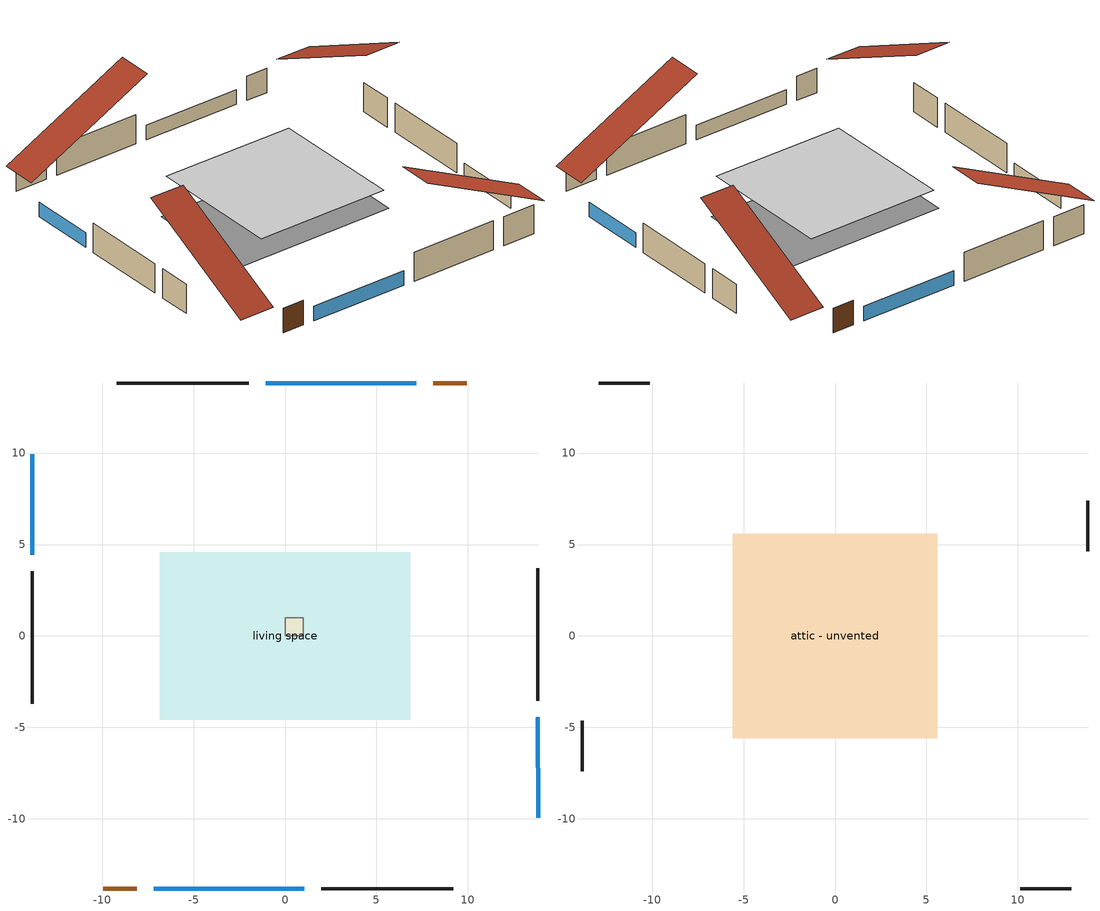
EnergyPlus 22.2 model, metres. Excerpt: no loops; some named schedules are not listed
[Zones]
living space
 floor foundation (Slab construction): -6.86,-4.57 -6.86,4.57 6.86,4.57 6.86,-4.57 z0
 wall outside (Wall construction): -1.97,13.83 -9.21,13.83 / 13.83,-3.53 13.83,3.71 / 1.97,-13.83 9.21,-13.83 / -13.83,3.53 -13.83,-3.71 z0:2.44
 wall outside (AdiabaticWallConstruction 1): 9.94,13.83 8.11,13.83 / -9.94,-13.83 -8.11,-13.83 z0:2.03
 wall outside (AdiabaticWallConstruction): 13.83,-9.94 13.83,-4.45 / 7.19,13.83 -1.05,13.83 / -7.19,-13.83 1.05,-13.83 / -13.83,9.94 -13.83,4.45 z0:1.22
 window (WindowConstruction 2): 13.83,-9.94 13.83,-4.46 z0:1.22
 window (WindowConstruction): 7.19,13.83 -1.04,13.83 z0:1.22
 window (WindowConstruction 1): -7.19,-13.83 1.04,-13.83 z0:1.22
 window (WindowConstruction 3): -13.83,9.94 -13.83,4.46 z0:1.22
 door (Door): 9.94,13.83 8.11,13.83 z0:2.03
 door (Door 1): -9.94,-13.83 -8.11,-13.83 z0:2.03
central ac and furnace airloop ret air zone
 floor adiabatic (AdiabaticConst): 0,0 0,1 1,1 1,0 z0
 wall adiabatic (AdiabaticConst): 0,1 0,0 1,0 1,1 0,1 z0:1
 ceiling adiabatic (AdiabaticConst): 1,0 1,1 0,1 0,0 z1
attic - unvented
 floor to living space (FloorBelowAttic construction Reversed): -5.6,-5.6 -5.6,5.6 5.6,5.6 5.6,-5.6 z2.44
 wall outside (WallAtticGable construction): -10.14,13.83 -12.9,13.83 / 13.83,4.64 13.83,7.4 / 10.14,-13.83 12.9,-13.83 / -13.83,-4.64 -13.83,-7.4 z0:2.44
 roof outside (Roof construction): 10.87,13.83,2.44 10.87,3.24,7.74 13.83,3.24,7.74 13.83,13.83,2.44; 13.83,-10.87,2.44 3.24,-10.87,7.74 3.24,-13.83,7.74 13.83,-13.83,2.44; -10.87,-13.83,2.44 -10.87,-3.24,7.74 -13.83,-3.24,7.74 -13.83,-13.83,2.44; -13.83,10.87,2.44 -3.24,10.87,7.74 -3.24,13.83,7.74 -13.83,13.83,2.44
[Building]
Building 1: Terrain=Suburbs
[Site:GroundTemperature:Deep]
18.734, 18.734, 18.734, 18.734, 18.734, 18.734, 18.734, 18.734, 18.734, 18.734, 18.734, 18.734
[Site:GroundTemperature:Shallow]
14.6141, 12.8607, 12.7203, 13.5523, 16.8927, 20.2174, 23.0998, 24.9257, 25.0808, 23.5957, 20.7869, 17.5641
[Site:Location]
PHOENIX_AZ_USA TMY2-23183: Elevation=339; Latitude=33.43; Longitude=-112.02; Time zone=-7
[Site:WaterMainsTemperature]
Calculation method=Schedule; Temperature schedule=mains temperature schedule
[SizingPeriod:DesignDay] Barometric pressure=97318.24; Day of month=21; Daylight saving time indicator=No; Humidity condition type=WetBulb; Rain indicator=No; Snow indicator=No; Solar model indicator=ASHRAEClearSky
Name | Daily dry bulb temperature range | Day type | Maximum dry bulb temperature | Month | Sky clearness | Wetbulb or dewpoint at maximum dry bulb | Wind direction | Wind speed
PHOENIX_AZ_USA Cooling .4% Conditions WB=>MDB | 12.8 | SummerDesignDay | 35.8 | 7 | 1 | 24.2 | 0 | 0
PHOENIX_AZ_USA Heating 99.6% Conditions | 0 | WinterDesignDay | 1.2 | 1 | 0 | 1.2 | 90 | 2.4
[Construction]
AdiabaticConst: Adiabatic
AdiabaticWallConstruction; AdiabaticWallConstruction 1: wood siding 1, WallRigidIns 1, WallStudAndCavity 2, Drywall 0.5 in.
Door; Door 1: DoorMaterial
FloorBelowAttic construction Reversed: Drywall 0.5 in., CeilingStudAndCavity
PartitionWallConstruction: Drywall 0.5 in., WallStudAndCavity 3, Drywall 0.5 in.
Roof construction: asphalt or fiberglass shingles, RoofRigidIns, RoofSheathing, Radiant Barrier
Slab construction: SlabRigidIns, Concrete 4.0 in., Floor Covering
Wall construction: wood siding, WallRigidIns, RoofSheathing, WallStudAndCavity, Drywall 0.5 in.
WallAtticGable construction: wood siding, RoofSheathing, WallStudAndCavity 1
WindowConstruction; WindowConstruction 1; WindowConstruction 2; WindowConstruction 3: WindowMaterial
furniture construction living space: furniture material living space
[Material] Roughness=Rough
Name | Conductivity | Density | Solar absorptance | Specific heat | Thermal absorptance | Thickness | Visible absorptance
CeilingStudAndCavity | 0.0212587 | 65.682 | 0.7 | 1177.47 | 0.9 | 0.1397 | 0.7
Concrete 4.0 in. | 1.803125 | 2242.8 | 0.7 | 837.4 | 0.9 | 0.1016 | 0.7
DoorMaterial | 0.0716541 | 512.64 | 0.7 | 1214.23 | 0.9 | 0.04445 | 0.7
Drywall 0.5 in. | 0.160291 | 801 | 0.5 | 837.4 | 0.9 | 0.0127 | 0.1
Floor Covering | 0.02885 | 54.468 | 0.9 | 1339.84 | 0.9 | 0.0127 | 0.9
Radiant Barrier | 235.0698 | 2700.972 | 0.05 | 921.14 | 0.067 | 0.00021336 | 0.05
RoofRigidIns | 0.029427 | 32.04 | 0.7 | 1214.23 | 0.9 | 0.00224212 | 0.7
RoofSheathing | 0.115458 | 512.64 | 0.7 | 1214.23 | 0.9 | 0.0127 | 0.7
SlabRigidIns | 0.029427 | 32.04 | 0.7 | 1214.23 | 0.9 | 0.025908 | 0.7
WallRigidIns | 0.029427 | 32.04 | 0.7 | 1214.23 | 0.9 | 0.051816 | 0.7
WallRigidIns 1 | 0.029427 | 32.04 | 0.7 | 1214.23 | 0.9 | 0.512978 | 0.7
WallStudAndCavity | 0.0823012 | 139.0536 | 0.7 | 1170.24 | 0.9 | 0.1397 | 0.7
WallStudAndCavity 1 | 0.727959 | 139.0536 | 0.7 | 1170.24 | 0.9 | 0.1397 | 0.7
WallStudAndCavity 2 | 0.380278 | 52.3479 | 0.7 | 1209.89 | 0.9 | 0.0889 | 0.7
WallStudAndCavity 3 | 0.391764 | 83.0341 | 0.7 | 1211.67 | 0.9 | 0.0889 | 0.7
asphalt or fiberglass shingles | 0.162714 | 1121.4 | 0.7 | 1465.45 | 0.92 | 0.009525 | 0.7
furniture material living space | 0.115458 | 640.8 | 0.6 | 1214.23 | 0.9 | 0.06096 | 0.1
wood siding | 0.102417 | 544.68 | 0.7 | 1172.36 | 0.92 | 0.0254 | 0.7
wood siding 1 | 0.102417 | 544.68 | 0.75 | 1172.36 | 0.9 | 0.0254 | 0.75
[Material:NoMass]
Adiabatic: Roughness=Rough; Solar absorptance=0.7; Thermal absorptance=0.9; Thermal resistance=176.1; Visible absorptance=0.7
[WindowMaterial:Shade] Airflow permeability=0; Bottom opening multiplier=0; Conductivity=10000; Infrared hemispherical emissivity=1e-05; Left side opening multiplier=0; Right side opening multiplier=0; Shade to glass distance=0.001; Thickness=0.0001; Top opening multiplier=0
Name | Infrared transmittance | Solar reflectance | Solar transmittance | Visible reflectance | Visible transmittance
WindowCoolingShade | 0.7 | 0.29999 | 0.7 | 0.29999 | 0.7
WindowHeatingShade | 0.85 | 0.14999 | 0.85 | 0.14999 | 0.85
[WindowMaterial:SimpleGlazingSystem]
WindowMaterial: Solar heat gain coefficient=0.45; U factor=1.87374
[AirLoopHVAC:ReturnPlenum]
Air Loop HVAC Return Plenum 1: Zone=central ac and furnace airloop ret air zone
[ElectricEquipment] Design level calculation method=EquipmentLevel; Zone or zonelist or space or spacelist=living space
Name | Design level | End use subcategory | Fraction latent | Fraction lost | Fraction radiant | Schedule
clothes dryer | 80533.1 | clothes dryer | 0.015 | 0.85 | 0.081 | clothes dryer schedule
clothes washer | 19448.4 | clothes washer | 0.03 | 0.7 | 0.162 | clothes washer schedule
cooking range | 201.331 | cooking range | 0.08 | 0.2 | 0.432 | cooking range
dishwasher | 9828.33 | dishwasher | 0.3 | 0.4 | 0.18 | dishwasher schedule
fridge | 97.4834 | fridge | 0 | 0 | 0.6 | fridge
mech vent house fan | 0 | mech vent | 0 | 1 | 0 | Always On Discrete
mech vent house fan cfis | 0 | mech vent | 0 | 0 | 0 | Always On Discrete
misc plug loads | 224.436 | misc plug loads | 0.045 | 0.1 | 0.513 | misc plug loads schedule
misc tv | 274.705 | misc tv | 0 | 0 | 0.6 | misc tv schedule
whole house fan | 0 | whole house fan | 0 | 1 | 0 | Always On Discrete
[Exterior:Lights]
exterior lighting: Design level=25.2348; End use subcategory=General; Schedule=exterior lighting schedule
[Foundation:Kiva]
Foundation Kiva 1: Wall depth below slab=0.2032; Wall height above grade=0.1016
[Foundation:Kiva:Settings]
Foundation:Kiva:Settings 1: Deep ground boundary condition=ZeroFlux; Deep ground depth=40; Far field width=40; Ground solar absorptivity=0.9; Ground surface roughness=0.03; Ground thermal absorptivity=0.9; Maximum cell growth coefficient=3; Minimum cell dimension=0.2; Simulation timestep=Hourly; Soil conductivity=1.731; Soil density=1842.3; Soil specific heat=418.7
[InternalMass] Zone or zonelist=living space; Surface area=125.419
Name | Construction
furniture mass living space living | furniture construction living space
living space Living Partition | PartitionWallConstruction
[Lights]
interior lighting: Design level calculation method=LightingLevel; End use subcategory=interior lighting; Fraction radiant=0.6; Fraction replaceable=1; Fraction visible=0.2; Lighting level=237.288; Return air fraction=0; Schedule=lighting schedule; Zone or zonelist or space or spacelist=living space
[OtherEquipment] Design level calculation method=EquipmentLevel
Name | Design level | End use subcategory | Fraction latent | Fraction lost | Fraction radiant | Fuel type | Schedule | Zone or zonelist or space or spacelist
central_ac_and_furnace_airloop_0_RetCondToDZ equip; central_ac_and_furnace_airloop_0_SupCondToDZ equip; central_ac_and_furnace_airloop_0_SupLatLkToDZ equip; central_ac_and_furnace_airloop_0_SupSensLkToDZ equip | 0 | General | 0 | 1 | 0 | None | Always On Discrete | living space
central_ac_and_furnace_airloop_0_RetCondToRP equip; central_ac_and_furnace_airloop_0_RetSensLkToRP equip | 0 | General | 0 | 0.83 | 0 | None | Always On Discrete | central ac and furnace airloop ret air zone
central_ac_and_furnace_airloop_0_RetLatLkToRP equip | 0 | General | 0.17 | 0.83 | 0 | None | Always On Discrete | central ac and furnace airloop ret air zone
central_ac_and_furnace_airloop_0_SupCondToLv equip; central_ac_and_furnace_airloop_0_SupSensLkToLv equip | 0 | General | 0 | 0.83 | 0 | None | Always On Discrete | living space
central_ac_and_furnace_airloop_0_SupLatLkToLv equip | 0 | General | 0.17 | 0.83 | 0 | None | Always On Discrete | living space
mech vent house fan latent load equip | 0 | General | 1 | 0 | 0 | None | Always On Discrete | living space
mech vent house fan sensible load equip | 0 | General | 0 | 0 | 0 | None | Always On Discrete | living space
water heater EC adjustment | 0.01 | water heater EC adjustment | 0 | 1 | 0 | Electricity | Always On Discrete | living space
water latent | 5740.21 | water latent | 1 | 0 | 0 | None | dhw fixtures schedule | living space
water sensible | -5657.22 | water sensible | 0 | 0 | 0.6 | None | dhw fixtures schedule | living space
[People]
occupants: Activity level schedule=occupants activity schedule; Carbon dioxide generation rate=0; Enable ashrae 55 comfort warnings=No; Fraction radiant=0.314171; Mean radiant temperature calculation type=ZoneAveraged; Number of people=3; Number of people calculation method=People; Number of people schedule=occupants schedule; Sensible heat fraction=0.56303; Zone or zonelist or space or spacelist=living space
[SurfaceProperty:ExposedFoundationPerimeter]
SurfaceProperty:ExposedFoundationPerimeter 1: Exposed perimeter calculation method=TotalExposedPerimeter; Surface=Slab; Total exposed perimeter=45.72
[WindowShadingControl] Zone=living space; Glare control is active=No; Multiple surface control type=Sequential; Shading control is scheduled=Yes; Shading control type=OnIfScheduleAllows; Shading type=InteriorShade; Type of slat angle control for blinds=FixedSlatAngle
Name | Fenestration surface name 1 | Schedule | Shading device material
WindowCoolingShadingControl | WindowNorth | cooling season schedule | WindowCoolingShade
WindowCoolingShadingControl 1 | WindowSouth | cooling season schedule | WindowCoolingShade
WindowCoolingShadingControl 2 | WindowEast | cooling season schedule | WindowCoolingShade
WindowCoolingShadingControl 3 | WindowWest | cooling season schedule | WindowCoolingShade
WindowHeatingShadingControl | WindowNorth | heating season schedule | WindowHeatingShade
WindowHeatingShadingControl 1 | WindowSouth | heating season schedule | WindowHeatingShade
WindowHeatingShadingControl 2 | WindowEast | heating season schedule | WindowHeatingShade
WindowHeatingShadingControl 3 | WindowWest | heating season schedule | WindowHeatingShade
[Zone] Multiplier=1
Name | Part of total floor area | Volume | Zone inside convection algorithm
attic - unvented | Yes | 104.691 | ASTMC1340
central ac and furnace airloop ret air zone | No | 1
living space | Yes | 305.822
[ZoneInfiltration:DesignFlowRate] Design flow rate=0; Design flow rate calculation method=Flow/Zone; Schedule=Always On Discrete; Zone or zonelist or space or spacelist=living space
infil flow; natural vent flow; whole house fan flow
[ZoneMixing]
whole house fan mix: Design flow rate=0; Design flow rate calculation method=Flow/Zone; Schedule=Always On Continuous; Source zone or space=living space; Zone or space=attic - unvented
[Schedule:Compact]
mains temperature schedule: Through: 01/03, For: AllDays, Until: 24:00, 15.7039, Through: 01/04, For: AllDays, Until: 24:00, 15.6511, Through: 01/05, For: AllDays, Until: 24:00, 15.6011, Through: 01/06, For: AllDays, Until: 24:00, 15.5528, Through: 01/07, For: AllDays, Until: 24:00, 15.5061, Through: 01/08, For: AllDays, Until: 24:00, 15.4617, Through: 01/09, For: AllDays, Until: 24:00, 15.4189, Through: 01/10, For: AllDays, Until: 24:00, 15.3783, Through: 01/11, For: AllDays, Until: 24:00, 15.3394, Through: 01/12, For: AllDays, Until: 24:00, 15.3028, Through: 01/13, For: AllDays, Until: 24:00, 15.2683, Through: 01/14, For: AllDays, Until: 24:00, 15.2356, Through: 01/15, For: AllDays, Until: 24:00, 15.205, Through: 01/16, For: AllDays, Until: 24:00, 15.1761, Through: 01/17, For: AllDays, Until: 24:00, 15.15, Through: 01/18, For: AllDays, Until: 24:00, 15.125, Through: 01/19, For: AllDays, Until: 24:00, 15.1028, Through: 01/20, For: AllDays, Until: 24:00, 15.0822, Through: 01/21, For: AllDays, Until: 24:00, 15.0639, Through: 01/22, For: AllDays, Until: 24:00, 15.0478, Through: 01/23, For: AllDays, Until: 24:00, 15.0339, Through: 01/24, For: AllDays, Until: 24:00, 15.0217, Through: 01/25, For: AllDays, Until: 24:00, 15.0117, Through: 01/26, For: AllDays, Until: 24:00, 15.0039, Through: 01/27, For: AllDays, Until: 24:00, 14.9978, Through: 01/28, For: AllDays, Until: 24:00, 14.9939, Through: 01/29, For: AllDays, Until: 24:00, 14.9922, Through: 01/30, For: AllDays, Until: 24:00, 14.9928, Through: 01/31, For: AllDays, Until: 24:00, 14.9956, Through: 02/01, For: AllDays, Until: 24:00, 15, Through: 02/02, For: AllDays, Until: 24:00, 15.0067, Through: 02/03, For: AllDays, Until: 24:00, 15.0156, Through: 02/04, For: AllDays, Until: 24:00, 15.0267, Through: 02/05, For: AllDays, Until: 24:00, 15.0394, Through: 02/06, For: AllDays, Until: 24:00, 15.055, Through: 02/07, For: AllDays, Until: 24:00, 15.0717, Through: 02/08, For: AllDays, Until: 24:00, 15.0911, Through: 02/09, For: AllDays, Until: 24:00, 15.1122, Through: 02/10, For: AllDays, Until: 24:00, 15.1361, Through: 02/11, For: AllDays, Until: 24:00, 15.1611, Through: 02/12, For: AllDays, Until: 24:00, 15.1889, Through: 02/13, For: AllDays, Until: 24:00, 15.2183, Through: 02/14, For: AllDays, Until: 24:00, 15.25, Through: 02/15, For: AllDays, Until: 24:00, 15.2833, Through: 02/16, For: AllDays, Until: 24:00, 15.3189, Through: 02/17, For: AllDays, Until: 24:00, 15.3567, Through: 02/18, For: AllDays, Until: 24:00, 15.3961, Through: 02/19, For: AllDays, Until: 24:00, 15.4372, Through: 02/20, For: AllDays, Until: 24:00, 15.4811, Through: 02/21, For: AllDays, Until: 24:00, 15.5261, Through: 02/22, For: AllDays, Until: 24:00, 15.5739, Through: 02/23, For: AllDays, Until: 24:00, 15.6228, Through: 02/24, For: AllDays, Until: 24:00, 15.6744, Through: 02/25, For: AllDays, Until: 24:00, 15.7272, Through: 02/26, For: AllDays, Until: 24:00, 15.7822, Through: 02/27, For: AllDays, Until: 24:00, 15.8389, Through: 02/28, For: AllDays, Until: 24:00, 15.8978, Through: 03/01, For: AllDays, Until: 24:00, 15.9583, Through: 03/02, For: AllDays, Until: 24:00, 16.0206, Through: 03/03, For: AllDays, Until: 24:00, 16.085, Through: 03/04, For: AllDays, Until: 24:00, 16.1506, Through: 03/05, For: AllDays, Until: 24:00, 16.2183, Through: 03/06, For: AllDays, Until: 24:00, 16.2878, Through: 03/07, For: AllDays, Until: 24:00, 16.3589, Through: 03/08, For: AllDays, Until: 24:00, 16.4317, Through: 03/09, For: AllDays, Until: 24:00, 16.5061, Through: 03/10, For: AllDays, Until: 24:00, 16.5817, Through: 03/11, For: AllDays, Until: 24:00, 16.6594, Through: 03/12, For: AllDays, Until: 24:00, 16.7389, Through: 03/13, For: AllDays, Until: 24:00, 16.82, Through: 03/14, For: AllDays, Until: 24:00, 16.9022, Through: 03/15, For: AllDays, Until: 24:00, 16.9861, Through: 03/16, For: AllDays, Until: 24:00, 17.0717, Through: 03/17, For: AllDays, Until: 24:00, 17.1589, Through: 03/18, For: AllDays, Until: 24:00, 17.2472, Through: 03/19, For: AllDays, Until: 24:00, 17.3367, Through: 03/20, For: AllDays, Until: 24:00, 17.4283, Through: 03/21, For: AllDays, Until: 24:00, 17.5206, Through: 03/22, For: AllDays, Until: 24:00, 17.6144, Through: 03/23, For: AllDays, Until: 24:00, 17.71, Through: 03/24, For: AllDays, Until: 24:00, 17.8067, Through: 03/25, For: AllDays, Until: 24:00, 17.9044, Through: 03/26, For: AllDays, Until: 24:00, 18.0033, Through: 03/27, For: AllDays, Until: 24:00, 18.1039, Through: 03/28, For: AllDays, Until: 24:00, 18.205, Through: 03/29, For: AllDays, Until: 24:00, 18.3078, Through: 03/30, For: AllDays, Until: 24:00, 18.4111, Through: 03/31, For: AllDays, Until: 24:00, 18.5161, Through: 04/01, For: AllDays, Until: 24:00, 18.6217, Through: 04/02, For: AllDays, Until: 24:00, 18.7289, Through: 04/03, For: AllDays, Until: 24:00, 18.8367, Through: 04/04, For: AllDays, Until: 24:00, 18.9456, Through: 04/05, For: AllDays, Until: 24:00, 19.055, Through: 04/06, For: AllDays, Until: 24:00, 19.1656, Through: 04/07, For: AllDays, Until: 24:00, 19.2772, Through: 04/08, For: AllDays, Until: 24:00, 19.3894, Through: 04/09, For: AllDays, Until: 24:00, 19.5028, Through: 04/10, For: AllDays, Until: 24:00, 19.6167, Through: 04/11, For: AllDays, Until: 24:00, 19.7311, Through: 04/12, For: AllDays, Until: 24:00, 19.8461, Through: 04/13, For: AllDays, Until: 24:00, 19.9622, Through: 04/14, For: AllDays, Until: 24:00, 20.0789, Through: 04/15, For: AllDays, Until: 24:00, 20.1956, Through: 04/16, For: AllDays, Until: 24:00, 20.3133, Through: 04/17, For: AllDays, Until: 24:00, 20.4317, Through: 04/18, For: AllDays, Until: 24:00, 20.5506, Through: 04/19, For: AllDays, Until: 24:00, 20.6694, Through: 04/20, For: AllDays, Until: 24:00, 20.7889, Through: 04/21, For: AllDays, Until: 24:00, 20.9089, Through: 04/22, For: AllDays, Until: 24:00, 21.0294, Through: 04/23, For: AllDays, Until: 24:00, 21.15, Through: 04/24, For: AllDays, Until: 24:00, 21.2706, Through: 04/25, For: AllDays, Until: 24:00, 21.3917, Through: 04/26, For: AllDays, Until: 24:00, 21.5133, Through: 04/27, For: AllDays, Until: 24:00, 21.6344, Through: 04/28, For: AllDays, Until: 24:00, 21.7561, Through: 04/29, For: AllDays, Until: 24:00, 21.8778, Through: 04/30, For: AllDays, Until: 24:00, 21.9994, Through: 05/01, For: AllDays, Until: 24:00, 22.1211, Through: 05/02, For: AllDays, Until: 24:00, 22.2428, Through: 05/03, For: AllDays, Until: 24:00, 22.3644, Through: 05/04, For: AllDays, Until: 24:00, 22.4861, Through: 05/05, For: AllDays, Until: 24:00, 22.6078, Through: 05/06, For: AllDays, Until: 24:00, 22.7289, Through: 05/07, For: AllDays, Until: 24:00, 22.85, Through: 05/08, For: AllDays, Until: 24:00, 22.9711, Through: 05/09, For: AllDays, Until: 24:00, 23.0917, Through: 05/10, For: AllDays, Until: 24:00, 23.2122, Through: 05/11, For: AllDays, Until: 24:00, 23.3322, Through: 05/12, For: AllDays, Until: 24:00, 23.4517, Through: 05/13, For: AllDays, Until: 24:00, 23.5706, Through: 05/14, For: AllDays, Until: 24:00, 23.6894, Through: 05/15, For: AllDays, Until: 24:00, 23.8078, Through: 05/16, For: AllDays, Until: 24:00, 23.9256, Through: 05/17, For: AllDays, Until: 24:00, 24.0428, Through: 05/18, For: AllDays, Until: 24:00, 24.1594, Through: 05/19, For: AllDays, Until: 24:00, 24.2756, Through: 05/20, For: AllDays, Until: 24:00, 24.3906, Through: 05/21, For: AllDays, Until: 24:00, 24.5056, Through: 05/22, For: AllDays, Until: 24:00, 24.6194, Through: 05/23, For: AllDays, Until: 24:00, 24.7322, Through: 05/24, For: AllDays, Until: 24:00, 24.845, Through: 05/25, For: AllDays, Until: 24:00, 24.9561, Through: 05/26, For: AllDays, Until: 24:00, 25.0672, Through: 05/27, For: AllDays, Until: 24:00, 25.1767, Through: 05/28, For: AllDays, Until: 24:00, 25.2856, Through: 05/29, For: AllDays, Until: 24:00, 25.3939, Through: 05/30, For: AllDays, Until: 24:00, 25.5006, Through: 05/31, For: AllDays, Until: 24:00, 25.6067, Through: 06/01, For: AllDays, Until: 24:00, 25.7117, Through: 06/02, For: AllDays, Until: 24:00, 25.8156, Through: 06/03, For: AllDays, Until: 24:00, 25.9178, Through: 06/04, For: AllDays, Until: 24:00, 26.0194, Through: 06/05, For: AllDays, Until: 24:00, 26.12, Through: 06/06, For: AllDays, Until: 24:00, 26.2194, Through: 06/07, For: AllDays, Until: 24:00, 26.3172, Through: 06/08, For: AllDays, Until: 24:00, 26.4139, Through: 06/09, For: AllDays, Until: 24:00, 26.5094, Through: 06/10, For: AllDays, Until: 24:00, 26.6033, Through: 06/11, For: AllDays, Until: 24:00, 26.6961, Through: 06/12, For: AllDays, Until: 24:00, 26.7878, Through: 06/13, For: AllDays, Until: 24:00, 26.8772, Through: 06/14, For: AllDays, Until: 24:00, 26.9661, Through: 06/15, For: AllDays, Until: 24:00, 27.0533, Through: 06/16, For: AllDays, Until: 24:00, 27.1389, Through: 06/17, For: AllDays, Until: 24:00, 27.2228, Through: 06/18, For: AllDays, Until: 24:00, 27.3056, Through: 06/19, For: AllDays, Until: 24:00, 27.3867, Through: 06/20, For: AllDays, Until: 24:00, 27.4661, Through: 06/21, For: AllDays, Until: 24:00, 27.5439, Through: 06/22, For: AllDays, Until: 24:00, 27.62, Through: 06/23, For: AllDays, Until: 24:00, 27.695, Through: 06/24, For: AllDays, Until: 24:00, 27.7678, Through: 06/25, For: AllDays, Until: 24:00, 27.8389, Through: 06/26, For: AllDays, Until: 24:00, 27.9089, Through: 06/27, For: AllDays, Until: 24:00, 27.9767, Through: 06/28, For: AllDays, Until: 24:00, 28.0428, Through: 06/29, For: AllDays, Until: 24:00, 28.1067, Through: 06/30, For: AllDays, Until: 24:00, 28.1694, Through: 07/01, For: AllDays, Until: 24:00, 28.23, Through: 07/02, For: AllDays, Until: 24:00, 28.2889, Through: 07/03, For: AllDays, Until: 24:00, 28.3461, Through: 07/04, For: AllDays, Until: 24:00, 28.4011, Through: 07/05, For: AllDays, Until: 24:00, 28.4544, Through: 07/06, For: AllDays, Until: 24:00, 28.5061, Through: 07/07, For: AllDays, Until: 24:00, 28.5556, Through: 07/08, For: AllDays, Until: 24:00, 28.6028, Through: 07/09, For: AllDays, Until: 24:00, 28.6489, Through: 07/10, For: AllDays, Until: 24:00, 28.6922, Through: 07/11, For: AllDays, Until: 24:00, 28.7339, Through: 07/12, For: AllDays, Until: 24:00, 28.7739, Through: 07/13, For: AllDays, Until: 24:00, 28.8117, Through: 07/14, For: AllDays, Until: 24:00, 28.8472, Through: 07/15, For: AllDays, Until: 24:00, 28.8811, Through: 07/16, For: AllDays, Until: 24:00, 28.9128, Through: 07/17, For: AllDays, Until: 24:00, 28.9428, Through: 07/18, For: AllDays, Until: 24:00, 28.9706, Through: 07/19, For: AllDays, Until: 24:00, 28.9961, Through: 07/20, For: AllDays, Until: 24:00, 29.0194, Through: 07/21, For: AllDays, Until: 24:00, 29.0411, Through: 07/22, For: AllDays, Until: 24:00, 29.0606, Through: 07/23, For: AllDays, Until: 24:00, 29.0778, Through: 07/24, For: AllDays, Until: 24:00, 29.0933, Through: 07/25, For: AllDays, Until: 24:00, 29.1067, Through: 07/26, For: AllDays, Until: 24:00, 29.1178, Through: 07/27, For: AllDays, Until: 24:00, 29.1267, Through: 07/28, For: AllDays, Until: 24:00, 29.1339, Through: 07/29, For: AllDays, Until: 24:00, 29.1389, Through: 07/30, For: AllDays, Until: 24:00, 29.1417, Through: 07/31, For: AllDays, Until: 24:00, 29.1422, Through: 08/01, For: AllDays, Until: 24:00, 29.1406, Through: 08/02, For: AllDays, Until: 24:00, 29.1372, Through: 08/03, For: AllDays, Until: 24:00, 29.1317, Through: 08/04, For: AllDays, Until: 24:00, 29.1239, Through: 08/05, For: AllDays, Until: 24:00, 29.1144, Through: 08/06, For: AllDays, Until: 24:00, 29.1022, Through: 08/07, For: AllDays, Until: 24:00, 29.0883, Through: 08/08, For: AllDays, Until: 24:00, 29.0728, Through: 08/09, For: AllDays, Until: 24:00, 29.0544, Through: 08/10, For: AllDays, Until: 24:00, 29.0344, Through: 08/11, For: AllDays, Until: 24:00, 29.0122, Through: 08/12, For: AllDays, Until: 24:00, 28.9878, Through: 08/13, For: AllDays, Until: 24:00, 28.9617, Through: 08/14, For: AllDays, Until: 24:00, 28.9333, Through: 08/15, For: AllDays, Until: 24:00, 28.9028, Through: 08/16, For: AllDays, Until: 24:00, 28.87, Through: 08/17, For: AllDays, Until: 24:00, 28.8356, Through: 08/18, For: AllDays, Until: 24:00, 28.7994, Through: 08/19, For: AllDays, Until: 24:00, 28.7611, Through: 08/20, For: AllDays, Until: 24:00, 28.7206, Through: 08/21, For: AllDays, Until: 24:00, 28.6783, Through: 08/22, For: AllDays, Until: 24:00, 28.6339, Through: 08/23, For: AllDays, Until: 24:00, 28.5872, Through: 08/24, For: AllDays, Until: 24:00, 28.5394, Through: 08/25, For: AllDays, Until: 24:00, 28.4889, Through: 08/26, For: AllDays, Until: 24:00, 28.4372, Through: 08/27, For: AllDays, Until: 24:00, 28.3833, Through: 08/28, For: AllDays, Until: 24:00, 28.3272, Through: 08/29, For: AllDays, Until: 24:00, 28.2694, Through: 08/30, For: AllDays, Until: 24:00, 28.21, Through: 08/31, For: AllDays, Until: 24:00, 28.1489, Through: 09/01, For: AllDays, Until: 24:00, 28.0856, Through: 09/02, For: AllDays, Until: 24:00, 28.0211, Through: 09/03, For: AllDays, Until: 24:00, 27.9544, Through: 09/04, For: AllDays, Until: 24:00, 27.8856, Through: 09/05, For: AllDays, Until: 24:00, 27.8156, Through: 09/06, For: AllDays, Until: 24:00, 27.7439, Through: 09/07, For: AllDays, Until: 24:00, 27.6706, Through: 09/08, For: AllDays, Until: 24:00, 27.595, Through: 09/09, For: AllDays, Until: 24:00, 27.5183, Through: 09/10, For: AllDays, Until: 24:00, 27.44, Through: 09/11, For: AllDays, Until: 24:00, 27.36, Through: 09/12, For: AllDays, Until: 24:00, 27.2783, Through: 09/13, For: AllDays, Until: 24:00, 27.1956, Through: 09/14, For: AllDays, Until: 24:00, 27.1106, Through: 09/15, For: AllDays, Until: 24:00, 27.0244, Through: 09/16, For: AllDays, Until: 24:00, 26.9367, Through: 09/17, For: AllDays, Until: 24:00, 26.8478, Through: 09/18, For: AllDays, Until: 24:00, 26.7572, Through: 09/19, For: AllDays, Until: 24:00, 26.6656, Through: 09/20, For: AllDays, Until: 24:00, 26.5722, Through: 09/21, For: AllDays, Until: 24:00, 26.4778, Through: 09/22, For: AllDays, Until: 24:00, 26.3822, Through: 09/23, For: AllDays, Until: 24:00, 26.285, Through: 09/24, For: AllDays, Until: 24:00, 26.1867, Through: 09/25, For: AllDays, Until: 24:00, 26.0867, Through: 09/26, For: AllDays, Until: 24:00, 25.9861, Through: 09/27, For: AllDays, Until: 24:00, 25.8844, Through: 09/28, For: AllDays, Until: 24:00, 25.7811, Through: 09/29, For: AllDays, Until: 24:00, 25.6767, Through: 09/30, For: AllDays, Until: 24:00, 25.5717, Through: 10/01, For: AllDays, Until: 24:00, 25.4656, Through: 10/02, For: AllDays, Until: 24:00, 25.3583, Through: 10/03, For: AllDays, Until: 24:00, 25.25, Through: 10/04, For: AllDays, Until: 24:00, 25.1406, Through: 10/05, For: AllDays, Until: 24:00, 25.0306, Through: 10/06, For: AllDays, Until: 24:00, 24.9194, Through: 10/07, For: AllDays, Until: 24:00, 24.8078, Through: 10/08, For: AllDays, Until: 24:00, 24.695, Through: 10/09, For: AllDays, Until: 24:00, 24.5817, Through: 10/10, For: AllDays, Until: 24:00, 24.4672, Through: 10/11, For: AllDays, Until: 24:00, 24.3528, Through: 10/12, For: AllDays, Until: 24:00, 24.2372, Through: 10/13, For: AllDays, Until: 24:00, 24.1206, Through: 10/14, For: AllDays, Until: 24:00, 24.0039, Through: 10/15, For: AllDays, Until: 24:00, 23.8867, Through: 10/16, For: AllDays, Until: 24:00, 23.7689, Through: 10/17, For: AllDays, Until: 24:00, 23.6506, Through: 10/18, For: AllDays, Until: 24:00, 23.5317, Through: 10/19, For: AllDays, Until: 24:00, 23.4122, Through: 10/20, For: AllDays, Until: 24:00, 23.2922, Through: 10/21, For: AllDays, Until: 24:00, 23.1722, Through: 10/22, For: AllDays, Until: 24:00, 23.0517, Through: 10/23, For: AllDays, Until: 24:00, 22.9311, Through: 10/24, For: AllDays, Until: 24:00, 22.81, Through: 10/25, For: AllDays, Until: 24:00, 22.6889, Through: 10/26, For: AllDays, Until: 24:00, 22.5678, Through: 10/27, For: AllDays, Until: 24:00, 22.4461, Through: 10/28, For: AllDays, Until: 24:00, 22.3244, Through: 10/29, For: AllDays, Until: 24:00, 22.2028, Through: 10/30, For: AllDays, Until: 24:00, 22.0811, Through: 10/31, For: AllDays, Until: 24:00, 21.9594, Through: 11/01, For: AllDays, Until: 24:00, 21.8378, Through: 11/02, For: AllDays, Until: 24:00, 21.7161, Through: 11/03, For: AllDays, Until: 24:00, 21.5944, Through: 11/04, For: AllDays, Until: 24:00, 21.4728, Through: 11/05, For: AllDays, Until: 24:00, 21.3517, Through: 11/06, For: AllDays, Until: 24:00, 21.2306, Through: 11/07, For: AllDays, Until: 24:00, 21.11, Through: 11/08, For: AllDays, Until: 24:00, 20.9894, Through: 11/09, For: AllDays, Until: 24:00, 20.8694, Through: 11/10, For: AllDays, Until: 24:00, 20.7494, Through: 11/11, For: AllDays, Until: 24:00, 20.63, Through: 11/12, For: AllDays, Until: 24:00, 20.5111, Through: 11/13, For: AllDays, Until: 24:00, 20.3928, Through: 11/14, For: AllDays, Until: 24:00, 20.2744, Through: 11/15, For: AllDays, Until: 24:00, 20.1572, Through: 11/16, For: AllDays, Until: 24:00, 20.04, Through: 11/17, For: AllDays, Until: 24:00, 19.9239, Through: 11/18, For: AllDays, Until: 24:00, 19.8078, Through: 11/19, For: AllDays, Until: 24:00, 19.6928, Through: 11/20, For: AllDays, Until: 24:00, 19.5789, Through: 11/21, For: AllDays, Until: 24:00, 19.465, Through: 11/22, For: AllDays, Until: 24:00, 19.3522, Through: 11/23, For: AllDays, Until: 24:00, 19.24, Through: 11/24, For: AllDays, Until: 24:00, 19.1289, Through: 11/25, For: AllDays, Until: 24:00, 19.0189, Through: 11/26, For: AllDays, Until: 24:00, 18.9094, Through: 11/27, For: AllDays, Until: 24:00, 18.8006, Through: 11/28, For: AllDays, Until: 24:00, 18.6933, Through: 11/29, For: AllDays, Until: 24:00, 18.5867, Through: 11/30, For: AllDays, Until: 24:00, 18.4811, Through: 12/01, For: AllDays, Until: 24:00, 18.3767, Through: 12/02, For: AllDays, Until: 24:00, 18.2733, Through: 12/03, For: AllDays, Until: 24:00, 18.1711, Through: 12/04, For: AllDays, Until: 24:00, 18.0706, Through: 12/05, For: AllDays, Until: 24:00, 17.9706, Through: 12/06, For: AllDays, Until: 24:00, 17.8717, Through: 12/07, For: AllDays, Until: 24:00, 17.7744, Through: 12/08, For: AllDays, Until: 24:00, 17.6783, Through: 12/09, For: AllDays, Until: 24:00, 17.5833, Through: 12/10, For: AllDays, Until: 24:00, 17.49, Through: 12/11, For: AllDays, Until: 24:00, 17.3978, Through: 12/12, For: AllDays, Until: 24:00, 17.3072, Through: 12/13, For: AllDays, Until: 24:00, 17.2178, Through: 12/14, For: AllDays, Until: 24:00, 17.1294, Through: 12/15, For: AllDays, Until: 24:00, 17.0433, Through: 12/16, For: AllDays, Until: 24:00, 16.9583, Through: 12/17, For: AllDays, Until: 24:00, 16.875, Through: 12/18, For: AllDays, Until: 24:00, 16.7928, Through: 12/19, For: AllDays, Until: 24:00, 16.7128, Through: 12/20, For: AllDays, Until: 24:00, 16.6339, Through: 12/21, For: AllDays, Until: 24:00, 16.5567, Through: 12/22, For: AllDays, Until: 24:00, 16.4811, Through: 12/23, For: AllDays, Until: 24:00, 16.4072, Through: 12/24, For: AllDays, Until: 24:00, 16.335, Through: 12/25, For: AllDays, Until: 24:00, 16.2644, Through: 12/26, For: AllDays, Until: 24:00, 16.1956, Through: 12/27, For: AllDays, Until: 24:00, 16.1289, Through: 12/28, For: AllDays, Until: 24:00, 16.0633, Through: 12/29, For: AllDays, Until: 24:00, 16, Through: 12/30, For: AllDays, Until: 24:00, 15.9383, Through: 12/31, For: AllDays, Until: 24:00, 15.8783, Through: 01/01, For: AllDays, Until: 24:00, 15.82
[Schedule:Constant]
Name | Hourly value
Always On Continuous; Always On Discrete | 1
occupants activity schedule | 117.228
[Schedule:Week:Daily]
clothes dryer schedule Week Rule - Jan1-Jan6: clothes dryer schedule allday1, clothes dryer schedule allday1, clothes dryer schedule allday2, clothes dryer schedule allday3, clothes dryer schedule allday4, clothes dryer schedule allday5, clothes dryer schedule allday6, Schedule Day 9, Schedule Day 9, Schedule Day 9, Schedule Day 9, Schedule Day 9
clothes dryer schedule Week Rule - Jan7-Dec31: clothes dryer schedule allday7, clothes dryer schedule allday1, clothes dryer schedule allday2, clothes dryer schedule allday3, clothes dryer schedule allday4, clothes dryer schedule allday5, clothes dryer schedule allday6, Schedule Day 9, Schedule Day 9, Schedule Day 9, Schedule Day 9, Schedule Day 9
clothes washer schedule Week Rule - Jan1-Jan6: clothes washer schedule allday1, clothes washer schedule allday1, clothes washer schedule allday2, clothes washer schedule allday3, clothes washer schedule allday4, clothes washer schedule allday5, clothes washer schedule allday6, Schedule Day 8, Schedule Day 8, Schedule Day 8, Schedule Day 8, Schedule Day 8
clothes washer schedule Week Rule - Jan7-Dec31: clothes washer schedule allday7, clothes washer schedule allday1, clothes washer schedule allday2, clothes washer schedule allday3, clothes washer schedule allday4, clothes washer schedule allday5, clothes washer schedule allday6, Schedule Day 8, Schedule Day 8, Schedule Day 8, Schedule Day 8, Schedule Day 8
cooking range Week Rule - Apr1-Apr28: cooking range allday4, cooking range allday4, cooking range allday4, cooking range allday4, cooking range allday4, cooking range allday4, cooking range allday4, Schedule Day 12, Schedule Day 12, Schedule Day 12, Schedule Day 12, Schedule Day 12
cooking range Week Rule - Apr29-May5: cooking range allday4, cooking range allday4, cooking range allday5, cooking range allday5, cooking range allday5, cooking range allday5, cooking range allday5, Schedule Day 12, Schedule Day 12, Schedule Day 12, Schedule Day 12, Schedule Day 12
cooking range Week Rule - Aug26-Sep1: cooking range allday7, cooking range allday7, cooking range allday7, cooking range allday7, cooking range allday7, cooking range allday7, cooking range allday9, Schedule Day 12, Schedule Day 12, Schedule Day 12, Schedule Day 12, Schedule Day 12
cooking range Week Rule - Dec2-Dec31: cooking range allday12, cooking range allday12, cooking range allday12, cooking range allday12, cooking range allday12, cooking range allday12, cooking range allday12, Schedule Day 12, Schedule Day 12, Schedule Day 12, Schedule Day 12, Schedule Day 12
cooking range Week Rule - Feb25-Mar3: cooking range allday1, cooking range allday1, cooking range allday1, cooking range allday1, cooking range allday3, cooking range allday3, cooking range allday3, Schedule Day 12, Schedule Day 12, Schedule Day 12, Schedule Day 12, Schedule Day 12
cooking range Week Rule - Jan1-Feb24: cooking range allday1, cooking range allday1, cooking range allday1, cooking range allday1, cooking range allday1, cooking range allday1, cooking range allday1, Schedule Day 12, Schedule Day 12, Schedule Day 12, Schedule Day 12, Schedule Day 12
cooking range Week Rule - Jul1-Aug25: cooking range allday7, cooking range allday7, cooking range allday7, cooking range allday7, cooking range allday7, cooking range allday7, cooking range allday7, Schedule Day 12, Schedule Day 12, Schedule Day 12, Schedule Day 12, Schedule Day 12
cooking range Week Rule - Jun3-Jun30: cooking range allday6, cooking range allday6, cooking range allday6, cooking range allday6, cooking range allday6, cooking range allday6, cooking range allday6, Schedule Day 12, Schedule Day 12, Schedule Day 12, Schedule Day 12, Schedule Day 12
cooking range Week Rule - Mar4-Mar31: cooking range allday3, cooking range allday3, cooking range allday3, cooking range allday3, cooking range allday3, cooking range allday3, cooking range allday3, Schedule Day 12, Schedule Day 12, Schedule Day 12, Schedule Day 12, Schedule Day 12
cooking range Week Rule - May6-May26: cooking range allday5, cooking range allday5, cooking range allday5, cooking range allday5, cooking range allday5, cooking range allday5, cooking range allday5, Schedule Day 12, Schedule Day 12, Schedule Day 12, Schedule Day 12, Schedule Day 12
cooking range Week Rule - May27-Jun2: cooking range allday5, cooking range allday5, cooking range allday5, cooking range allday5, cooking range allday5, cooking range allday6, cooking range allday6, Schedule Day 12, Schedule Day 12, Schedule Day 12, Schedule Day 12, Schedule Day 12
cooking range Week Rule - Nov25-Dec1: cooking range allday10, cooking range allday10, cooking range allday10, cooking range allday10, cooking range allday10, cooking range allday10, cooking range allday12, Schedule Day 12, Schedule Day 12, Schedule Day 12, Schedule Day 12, Schedule Day 12
cooking range Week Rule - Oct7-Nov24: cooking range allday10, cooking range allday10, cooking range allday10, cooking range allday10, cooking range allday10, cooking range allday10, cooking range allday10, Schedule Day 12, Schedule Day 12, Schedule Day 12, Schedule Day 12, Schedule Day 12
cooking range Week Rule - Sep2-Sep29: cooking range allday9, cooking range allday9, cooking range allday9, cooking range allday9, cooking range allday9, cooking range allday9, cooking range allday9, Schedule Day 12, Schedule Day 12, Schedule Day 12, Schedule Day 12, Schedule Day 12
cooking range Week Rule - Sep30-Oct6: cooking range allday9, cooking range allday10, cooking range allday10, cooking range allday10, cooking range allday10, cooking range allday10, cooking range allday10, Schedule Day 12, Schedule Day 12, Schedule Day 12, Schedule Day 12, Schedule Day 12
dishwasher schedule Week Rule - Jan1-Jan6: dishwasher schedule allday1, dishwasher schedule allday1, dishwasher schedule allday2, dishwasher schedule allday3, dishwasher schedule allday4, dishwasher schedule allday5, dishwasher schedule allday6, Schedule Day 10, Schedule Day 10, Schedule Day 10, Schedule Day 10, Schedule Day 10
dishwasher schedule Week Rule - Jan7-Dec31: dishwasher schedule allday7, dishwasher schedule allday1, dishwasher schedule allday2, dishwasher schedule allday3, dishwasher schedule allday4, dishwasher schedule allday5, dishwasher schedule allday6, Schedule Day 10, Schedule Day 10, Schedule Day 10, Schedule Day 10, Schedule Day 10
fridge Week Rule - Dec2-Dec31: fridge allday12, fridge allday12, fridge allday12, fridge allday12, fridge allday12, fridge allday12, fridge allday12, Schedule Day 11, Schedule Day 11, Schedule Day 11, Schedule Day 11, Schedule Day 11
fridge Week Rule - Feb4-Feb24: fridge allday2, fridge allday2, fridge allday2, fridge allday2, fridge allday2, fridge allday2, fridge allday2, Schedule Day 11, Schedule Day 11, Schedule Day 11, Schedule Day 11, Schedule Day 11
fridge Week Rule - Feb25-Mar3: fridge allday2, fridge allday2, fridge allday2, fridge allday2, fridge allday3, fridge allday3, fridge allday3, Schedule Day 11, Schedule Day 11, Schedule Day 11, Schedule Day 11, Schedule Day 11
fridge Week Rule - Jan1-Jan27: fridge allday1, fridge allday1, fridge allday1, fridge allday1, fridge allday1, fridge allday1, fridge allday1, Schedule Day 11, Schedule Day 11, Schedule Day 11, Schedule Day 11, Schedule Day 11
fridge Week Rule - Jan28-Feb3: fridge allday1, fridge allday1, fridge allday1, fridge allday1, fridge allday2, fridge allday2, fridge allday2, Schedule Day 11, Schedule Day 11, Schedule Day 11, Schedule Day 11, Schedule Day 11
fridge Week Rule - Jun3-Sep29: fridge allday6, fridge allday6, fridge allday6, fridge allday6, fridge allday6, fridge allday6, fridge allday6, Schedule Day 11, Schedule Day 11, Schedule Day 11, Schedule Day 11, Schedule Day 11
fridge Week Rule - Mar4-May26: fridge allday3, fridge allday3, fridge allday3, fridge allday3, fridge allday3, fridge allday3, fridge allday3, Schedule Day 11, Schedule Day 11, Schedule Day 11, Schedule Day 11, Schedule Day 11
fridge Week Rule - May27-Jun2: fridge allday3, fridge allday3, fridge allday3, fridge allday3, fridge allday3, fridge allday6, fridge allday6, Schedule Day 11, Schedule Day 11, Schedule Day 11, Schedule Day 11, Schedule Day 11
fridge Week Rule - Nov4-Nov24: fridge allday11, fridge allday11, fridge allday11, fridge allday11, fridge allday11, fridge allday11, fridge allday11, Schedule Day 11, Schedule Day 11, Schedule Day 11, Schedule Day 11, Schedule Day 11
fridge Week Rule - Nov25-Dec1: fridge allday11, fridge allday11, fridge allday11, fridge allday11, fridge allday11, fridge allday11, fridge allday12, Schedule Day 11, Schedule Day 11, Schedule Day 11, Schedule Day 11, Schedule Day 11
fridge Week Rule - Oct7-Oct27: fridge allday10, fridge allday10, fridge allday10, fridge allday10, fridge allday10, fridge allday10, fridge allday10, Schedule Day 11, Schedule Day 11, Schedule Day 11, Schedule Day 11, Schedule Day 11
fridge Week Rule - Oct28-Nov3: fridge allday10, fridge allday10, fridge allday10, fridge allday10, fridge allday11, fridge allday11, fridge allday11, Schedule Day 11, Schedule Day 11, Schedule Day 11, Schedule Day 11, Schedule Day 11
fridge Week Rule - Sep30-Oct6: fridge allday6, fridge allday10, fridge allday10, fridge allday10, fridge allday10, fridge allday10, fridge allday10, Schedule Day 11, Schedule Day 11, Schedule Day 11, Schedule Day 11, Schedule Day 11
misc plug loads schedule Week Rule - Apr1-Apr28: misc plug loads schedule allday4, misc plug loads schedule allday4, misc plug loads schedule allday4, misc plug loads schedule allday4, misc plug loads schedule allday4, misc plug loads schedule allday4, misc plug loads schedule allday4, Schedule Day 14, Schedule Day 14, Schedule Day 14, Schedule Day 14, Schedule Day 14
misc plug loads schedule Week Rule - Apr29-May5: misc plug loads schedule allday4, misc plug loads schedule allday4, misc plug loads schedule allday5, misc plug loads schedule allday5, misc plug loads schedule allday5, misc plug loads schedule allday5, misc plug loads schedule allday5, Schedule Day 14, Schedule Day 14, Schedule Day 14, Schedule Day 14, Schedule Day 14
misc plug loads schedule Week Rule - Aug26-Sep1: misc plug loads schedule allday7, misc plug loads schedule allday7, misc plug loads schedule allday7, misc plug loads schedule allday7, misc plug loads schedule allday7, misc plug loads schedule allday7, misc plug loads schedule allday9, Schedule Day 14, Schedule Day 14, Schedule Day 14, Schedule Day 14, Schedule Day 14
misc plug loads schedule Week Rule - Feb4-Feb24: misc plug loads schedule allday2, misc plug loads schedule allday2, misc plug loads schedule allday2, misc plug loads schedule allday2, misc plug loads schedule allday2, misc plug loads schedule allday2, misc plug loads schedule allday2, Schedule Day 14, Schedule Day 14, Schedule Day 14, Schedule Day 14, Schedule Day 14
misc plug loads schedule Week Rule - Feb25-Mar3: misc plug loads schedule allday2, misc plug loads schedule allday2, misc plug loads schedule allday2, misc plug loads schedule allday2, misc plug loads schedule allday3, misc plug loads schedule allday3, misc plug loads schedule allday3, Schedule Day 14, Schedule Day 14, Schedule Day 14, Schedule Day 14, Schedule Day 14
misc plug loads schedule Week Rule - Jan1-Jan27: misc plug loads schedule allday1, misc plug loads schedule allday1, misc plug loads schedule allday1, misc plug loads schedule allday1, misc plug loads schedule allday1, misc plug loads schedule allday1, misc plug loads schedule allday1, Schedule Day 14, Schedule Day 14, Schedule Day 14, Schedule Day 14, Schedule Day 14
misc plug loads schedule Week Rule - Jan28-Feb3: misc plug loads schedule allday1, misc plug loads schedule allday1, misc plug loads schedule allday1, misc plug loads schedule allday1, misc plug loads schedule allday2, misc plug loads schedule allday2, misc plug loads schedule allday2, Schedule Day 14, Schedule Day 14, Schedule Day 14, Schedule Day 14, Schedule Day 14
misc plug loads schedule Week Rule - Jul1-Aug25: misc plug loads schedule allday7, misc plug loads schedule allday7, misc plug loads schedule allday7, misc plug loads schedule allday7, misc plug loads schedule allday7, misc plug loads schedule allday7, misc plug loads schedule allday7, Schedule Day 14, Schedule Day 14, Schedule Day 14, Schedule Day 14, Schedule Day 14
misc plug loads schedule Week Rule - Jun3-Jun30: misc plug loads schedule allday6, misc plug loads schedule allday6, misc plug loads schedule allday6, misc plug loads schedule allday6, misc plug loads schedule allday6, misc plug loads schedule allday6, misc plug loads schedule allday6, Schedule Day 14, Schedule Day 14, Schedule Day 14, Schedule Day 14, Schedule Day 14
misc plug loads schedule Week Rule - Mar4-Mar31: misc plug loads schedule allday3, misc plug loads schedule allday3, misc plug loads schedule allday3, misc plug loads schedule allday3, misc plug loads schedule allday3, misc plug loads schedule allday3, misc plug loads schedule allday3, Schedule Day 14, Schedule Day 14, Schedule Day 14, Schedule Day 14, Schedule Day 14
misc plug loads schedule Week Rule - May6-May26: misc plug loads schedule allday5, misc plug loads schedule allday5, misc plug loads schedule allday5, misc plug loads schedule allday5, misc plug loads schedule allday5, misc plug loads schedule allday5, misc plug loads schedule allday5, Schedule Day 14, Schedule Day 14, Schedule Day 14, Schedule Day 14, Schedule Day 14
misc plug loads schedule Week Rule - May27-Jun2: misc plug loads schedule allday5, misc plug loads schedule allday5, misc plug loads schedule allday5, misc plug loads schedule allday5, misc plug loads schedule allday5, misc plug loads schedule allday6, misc plug loads schedule allday6, Schedule Day 14, Schedule Day 14, Schedule Day 14, Schedule Day 14, Schedule Day 14
[Schedule:Year]
clothes dryer schedule: clothes dryer schedule Week Rule - Jan1-Jan6, 1, 1, 1, 6, clothes dryer schedule Week Rule - Jan7-Dec31, 1, 7, 12, 31
clothes washer schedule: clothes washer schedule Week Rule - Jan1-Jan6, 1, 1, 1, 6, clothes washer schedule Week Rule - Jan7-Dec31, 1, 7, 12, 31
cooking range: cooking range Week Rule - Jan1-Feb24, 1, 1, 2, 24, cooking range Week Rule - Feb25-Mar3, 2, 25, 3, 3, cooking range Week Rule - Mar4-Mar31, 3, 4, 3, 31, cooking range Week Rule - Apr1-Apr28, 4, 1, 4, 28, cooking range Week Rule - Apr29-May5, 4, 29, 5, 5, cooking range Week Rule - May6-May26, 5, 6, 5, 26, cooking range Week Rule - May27-Jun2, 5, 27, 6, 2, cooking range Week Rule - Jun3-Jun30, 6, 3, 6, 30, cooking range Week Rule - Jul1-Aug25, 7, 1, 8, 25, cooking range Week Rule - Aug26-Sep1, 8, 26, 9, 1, cooking range Week Rule - Sep2-Sep29, 9, 2, 9, 29, cooking range Week Rule - Sep30-Oct6, 9, 30, 10, 6, cooking range Week Rule - Oct7-Nov24, 10, 7, 11, 24, cooking range Week Rule - Nov25-Dec1, 11, 25, 12, 1, cooking range Week Rule - Dec2-Dec31, 12, 2, 12, 31
cooling season schedule: cooling season schedule Week Rule - Jan1-Feb24, 1, 1, 2, 24, cooling season schedule Week Rule - Feb25-Mar3, 2, 25, 3, 3, cooling season schedule Week Rule - Mar4-Oct27, 3, 4, 10, 27, cooling season schedule Week Rule - Oct28-Nov3, 10, 28, 11, 3, cooling season schedule Week Rule - Nov4-Dec31, 11, 4, 12, 31
dhw fixtures schedule: dhw fixtures schedule Week Rule - Jan1-Jan6, 1, 1, 1, 6, dhw fixtures schedule Week Rule - Jan7-Dec31, 1, 7, 12, 31
dishwasher schedule: dishwasher schedule Week Rule - Jan1-Jan6, 1, 1, 1, 6, dishwasher schedule Week Rule - Jan7-Dec31, 1, 7, 12, 31
exterior lighting schedule: exterior lighting schedule Week Rule - Jan1-Jan6, 1, 1, 1, 6, exterior lighting schedule Week Rule - Jan7-Jan27, 1, 7, 1, 27, exterior lighting schedule Week Rule - Jan28-Feb3, 1, 28, 2, 3, exterior lighting schedule Week Rule - Feb4-Feb24, 2, 4, 2, 24, exterior lighting schedule Week Rule - Feb25-Mar3, 2, 25, 3, 3, exterior lighting schedule Week Rule - Mar4-Mar31, 3, 4, 3, 31, exterior lighting schedule Week Rule - Apr1-Apr28, 4, 1, 4, 28, exterior lighting schedule Week Rule - Apr29-May5, 4, 29, 5, 5, exterior lighting schedule Week Rule - May6-May26, 5, 6, 5, 26, exterior lighting schedule Week Rule - May27-Jun2, 5, 27, 6, 2, exterior lighting schedule Week Rule - Jun3-Jun30, 6, 3, 6, 30, exterior lighting schedule Week Rule - Jul1-Aug25, 7, 1, 8, 25, exterior lighting schedule Week Rule - Aug26-Sep1, 8, 26, 9, 1, exterior lighting schedule Week Rule - Sep2-Sep29, 9, 2, 9, 29, exterior lighting schedule Week Rule - Sep30-Oct6, 9, 30, 10, 6, exterior lighting schedule Week Rule - Oct7-Oct27, 10, 7, 10, 27, exterior lighting schedule Week Rule - Oct28-Nov3, 10, 28, 11, 3, exterior lighting schedule Week Rule - Nov4-Nov24, 11, 4, 11, 24, exterior lighting schedule Week Rule - Nov25-Dec1, 11, 25, 12, 1, exterior lighting schedule Week Rule - Dec2-Dec31, 12, 2, 12, 31
fridge: fridge Week Rule - Jan1-Jan27, 1, 1, 1, 27, fridge Week Rule - Jan28-Feb3, 1, 28, 2, 3, fridge Week Rule - Feb4-Feb24, 2, 4, 2, 24, fridge Week Rule - Feb25-Mar3, 2, 25, 3, 3, fridge Week Rule - Mar4-May26, 3, 4, 5, 26, fridge Week Rule - May27-Jun2, 5, 27, 6, 2, fridge Week Rule - Jun3-Sep29, 6, 3, 9, 29, fridge Week Rule - Sep30-Oct6, 9, 30, 10, 6, fridge Week Rule - Oct7-Oct27, 10, 7, 10, 27, fridge Week Rule - Oct28-Nov3, 10, 28, 11, 3, fridge Week Rule - Nov4-Nov24, 11, 4, 11, 24, fridge Week Rule - Nov25-Dec1, 11, 25, 12, 1, fridge Week Rule - Dec2-Dec31, 12, 2, 12, 31
heating season schedule: heating season schedule Week Rule - Jan1-Feb24, 1, 1, 2, 24, heating season schedule Week Rule - Feb25-Mar3, 2, 25, 3, 3, heating season schedule Week Rule - Mar4-Oct27, 3, 4, 10, 27, heating season schedule Week Rule - Oct28-Nov3, 10, 28, 11, 3, heating season schedule Week Rule - Nov4-Dec31, 11, 4, 12, 31
lighting schedule: lighting schedule Week Rule - Jan1-Jan27, 1, 1, 1, 27, lighting schedule Week Rule - Jan28-Feb3, 1, 28, 2, 3, lighting schedule Week Rule - Feb4-Feb24, 2, 4, 2, 24, lighting schedule Week Rule - Feb25-Mar3, 2, 25, 3, 3, lighting schedule Week Rule - Mar4-Mar31, 3, 4, 3, 31, lighting schedule Week Rule - Apr1-Apr28, 4, 1, 4, 28, lighting schedule Week Rule - Apr29-May5, 4, 29, 5, 5, lighting schedule Week Rule - May6-May26, 5, 6, 5, 26, lighting schedule Week Rule - May27-Jun2, 5, 27, 6, 2, lighting schedule Week Rule - Jun3-Jun30, 6, 3, 6, 30, lighting schedule Week Rule - Jul1-Jul28, 7, 1, 7, 28, lighting schedule Week Rule - Jul29-Aug4, 7, 29, 8, 4, lighting schedule Week Rule - Aug5-Aug25, 8, 5, 8, 25, lighting schedule Week Rule - Aug26-Sep1, 8, 26, 9, 1, lighting schedule Week Rule - Sep2-Sep29, 9, 2, 9, 29, lighting schedule Week Rule - Sep30-Oct6, 9, 30, 10, 6, lighting schedule Week Rule - Oct7-Oct27, 10, 7, 10, 27, lighting schedule Week Rule - Oct28-Nov3, 10, 28, 11, 3, lighting schedule Week Rule - Nov4-Nov24, 11, 4, 11, 24, lighting schedule Week Rule - Nov25-Dec1, 11, 25, 12, 1, lighting schedule Week Rule - Dec2-Dec31, 12, 2, 12, 31
misc plug loads schedule: misc plug loads schedule Week Rule - Jan1-Jan27, 1, 1, 1, 27, misc plug loads schedule Week Rule - Jan28-Feb3, 1, 28, 2, 3, misc plug loads schedule Week Rule - Feb4-Feb24, 2, 4, 2, 24, misc plug loads schedule Week Rule - Feb25-Mar3, 2, 25, 3, 3, misc plug loads schedule Week Rule - Mar4-Mar31, 3, 4, 3, 31, misc plug loads schedule Week Rule - Apr1-Apr28, 4, 1, 4, 28, misc plug loads schedule Week Rule - Apr29-May5, 4, 29, 5, 5, misc plug loads schedule Week Rule - May6-May26, 5, 6, 5, 26, misc plug loads schedule Week Rule - May27-Jun2, 5, 27, 6, 2, misc plug loads schedule Week Rule - Jun3-Jun30, 6, 3, 6, 30, misc plug loads schedule Week Rule - Jul1-Aug25, 7, 1, 8, 25, misc plug loads schedule Week Rule - Aug26-Sep1, 8, 26, 9, 1, misc plug loads schedule Week Rule - Sep2-Sep29, 9, 2, 9, 29, misc plug loads schedule Week Rule - Sep30-Oct6, 9, 30, 10, 6, misc plug loads schedule Week Rule - Oct7-Oct27, 10, 7, 10, 27, misc plug loads schedule Week Rule - Oct28-Nov3, 10, 28, 11, 3, misc plug loads schedule Week Rule - Nov4-Nov24, 11, 4, 11, 24, misc plug loads schedule Week Rule - Nov25-Dec1, 11, 25, 12, 1, misc plug loads schedule Week Rule - Dec2-Dec31, 12, 2, 12, 31
misc tv schedule: misc tv schedule Week Rule - Jan1-Jan6, 1, 1, 1, 6, misc tv schedule Week Rule - Jan7-Jan27, 1, 7, 1, 27, misc tv schedule Week Rule - Jan28-Feb3, 1, 28, 2, 3, misc tv schedule Week Rule - Feb4-Feb24, 2, 4, 2, 24, misc tv schedule Week Rule - Feb25-Mar3, 2, 25, 3, 3, misc tv schedule Week Rule - Mar4-Mar31, 3, 4, 3, 31, misc tv schedule Week Rule - Apr1-Apr28, 4, 1, 4, 28, misc tv schedule Week Rule - Apr29-May5, 4, 29, 5, 5, misc tv schedule Week Rule - May6-May26, 5, 6, 5, 26, misc tv schedule Week Rule - May27-Jun2, 5, 27, 6, 2, misc tv schedule Week Rule - Jun3-Jun30, 6, 3, 6, 30, misc tv schedule Week Rule - Jul1-Jul28, 7, 1, 7, 28, misc tv schedule Week Rule - Jul29-Aug4, 7, 29, 8, 4, misc tv schedule Week Rule - Aug5-Aug25, 8, 5, 8, 25, misc tv schedule Week Rule - Aug26-Sep1, 8, 26, 9, 1, misc tv schedule Week Rule - Sep2-Sep29, 9, 2, 9, 29, misc tv schedule Week Rule - Sep30-Oct6, 9, 30, 10, 6, misc tv schedule Week Rule - Oct7-Oct27, 10, 7, 10, 27, misc tv schedule Week Rule - Oct28-Nov3, 10, 28, 11, 3, misc tv schedule Week Rule - Nov4-Nov24, 11, 4, 11, 24, misc tv schedule Week Rule - Nov25-Dec1, 11, 25, 12, 1, misc tv schedule Week Rule - Dec2-Dec31, 12, 2, 12, 31
occupants schedule: occupants schedule Week Rule - Jan1-Dec31, 1, 1, 12, 31
